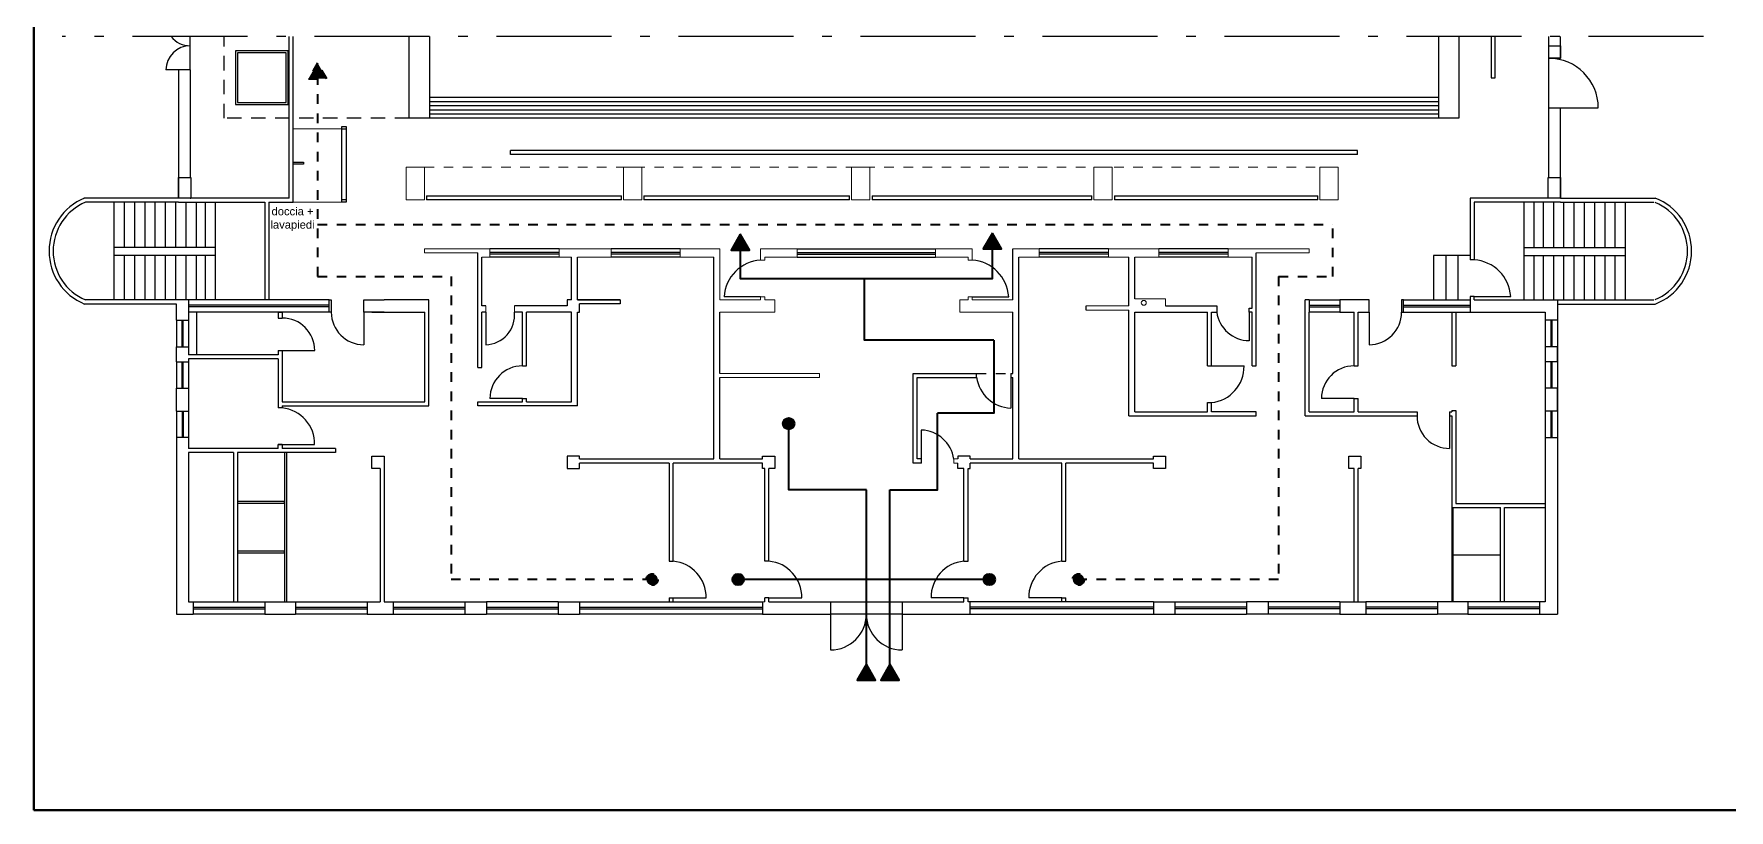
# Model space of a CAD drawing. Header units: millimetres. Extents: x 1769 to 2783, y -1222 to -971.
# Drawn here: x 2693.68 to 2711.38, y -1002.05 to -993.95 of the extents above; entities that cross this region are included whole.
import ezdxf

# ---------------------------------------------------------------- set-up
doc = ezdxf.new("R2010")
doc.units = ezdxf.units.MM
for name, pattern in [('234A', [2, 1.5, -0.5]), ('5A', [0.3, 0.075, -0.075, 0.075, -0.075]), ('ACAD_ISO10W100', [18, 12, -3, 0, -3]), ('CONTINUA', [0]), ('HIDDEN', [0.375, 0.25, -0.125])]:
    doc.linetypes.add(name, pattern=pattern)
for name, color, linetype in [('CABINE', 2, 'Continuous'), ('FINESTRE', 1, 'Continuous'), ('IMPIANTO SPORTIVO SC', 7, '234A'), ('LINEE SEZ', 7, 'ACAD_ISO10W100'), ('LINEE SOTTILI', 1, 'Continuous'), ('muri', 7, 'Continuous'), ('percorso 1', 7, '5A'), ('RETINI', 8, 'Continuous'), ('scritte', 240, 'Continuous'), ('stato di fatto', 7, 'Continuous')]:
    doc.layers.add(name, color=color, linetype=linetype)
doc.layers.add('no stampa', color=251, linetype='Continuous', plot=False)
doc.styles.add('ARIAL', font='arial.ttf')

msp = doc.modelspace()

# ---------------------------------------------------------------- hatches: boundary and pattern name
at = {"layer": 'percorso 1', "linetype": 'HIDDEN', "lineweight": 40, "ltscale": 0.2}
msp.add_hatch(color=22, dxfattribs=at).paths.add_polyline_path([(2696.639, -994.254), (2696.544, -994.42), (2696.735, -994.42)])
at = {"layer": 'percorso 1', "linetype": 'Continuous', "lineweight": 40, "ltscale": 0.2}
for color, points in [(51, [(2701.053, -996.042), (2700.957, -996.208), (2701.149, -996.208)]), (51, [(2703.686, -996.031), (2703.59, -996.196), (2703.781, -996.196)]), (11, [(2702.369, -1000.53), (2702.273, -1000.696), (2702.465, -1000.696)]), (51, [(2702.615, -1000.53), (2702.519, -1000.696), (2702.711, -1000.696)])]:
    msp.add_hatch(color=color, dxfattribs=at).paths.add_polyline_path(points)
h = msp.add_hatch(color=11, dxfattribs=at)
edge = h.paths.add_edge_path()
edge.add_arc((2701.558, -998.02), 0.0599, 0, 360)
at = {"layer": 'percorso 1', "linetype": 'HIDDEN', "lineweight": 40, "ltscale": 0.2}
h = msp.add_hatch(color=22, dxfattribs=at)
edge = h.paths.add_edge_path()
edge.add_arc((2700.132, -999.647), 0.0599, 0, 360)
at = {"layer": 'percorso 1', "linetype": 'Continuous', "lineweight": 40, "ltscale": 0.2}
h = msp.add_hatch(color=11, dxfattribs=at)
edge = h.paths.add_edge_path()
edge.add_arc((2701.03, -999.647), 0.0599, 0, 360)
h = msp.add_hatch(color=11, dxfattribs=at)
edge = h.paths.add_edge_path()
edge.add_arc((2703.653, -999.647), 0.0599, 0, 360)
at = {"layer": 'percorso 1', "linetype": 'HIDDEN', "lineweight": 40, "ltscale": 0.2}
h = msp.add_hatch(color=22, dxfattribs=at)
edge = h.paths.add_edge_path()
edge.add_arc((2704.583, -999.647), 0.0599, 0, 360)

# ---------------------------------------------------------------- linework, layer by layer
msp.add_line((2693.678, -972.353), (2693.678, -1002.053))
at = {"lineweight": 60, "ltscale": 0.2}
for q in [(2693.678, -972.353), (2735.678, -1002.053)]:
    msp.add_line((2693.678, -1002.053), q, dxfattribs=at)
at = {"color": 1}
for p, q in [((2697.596, -994.833), (2697.596, -993.979)), ((2697.81, -994.833), (2697.81, -993.979)), ((2708.341, -993.979), (2708.341, -994.618)), ((2708.555, -993.979), (2708.555, -994.833)), ((2708.892, -993.979), (2708.892, -994.412)), ((2708.341, -994.618), (2697.81, -994.618)), ((2708.341, -994.618), (2708.341, -994.833)), ((2708.341, -994.661), (2697.81, -994.661)), ((2708.341, -994.704), (2697.81, -994.704)), ((2708.341, -994.747), (2697.81, -994.747)), ((2708.341, -994.79), (2697.81, -994.79)), ((2708.555, -994.833), (2697.596, -994.833)), ((2707.498, -995.212), (2698.653, -995.212)), ((2694.513, -995.709), (2694.513, -996.18)), ((2694.62, -995.709), (2694.62, -996.18)), ((2694.727, -995.709), (2694.727, -996.18)), ((2694.835, -995.709), (2694.835, -996.18)), ((2694.942, -995.709), (2694.942, -996.18)), ((2695.049, -995.709), (2695.049, -996.18)), ((2695.156, -995.709), (2695.156, -996.18)), ((2695.264, -995.709), (2695.264, -996.18)), ((2695.371, -995.709), (2695.371, -996.18)), ((2695.465, -995.709), (2695.465, -996.18)), ((2695.572, -995.709), (2695.572, -996.18)), ((2709.232, -995.716), (2709.232, -996.18)), ((2709.339, -995.716), (2709.339, -996.18)), ((2709.434, -995.716), (2709.434, -996.18)), ((2709.541, -995.716), (2709.541, -996.18)), ((2709.648, -995.716), (2709.648, -996.18)), ((2709.755, -995.716), (2709.755, -996.18)), ((2709.863, -995.716), (2709.863, -996.18)), ((2709.97, -995.716), (2709.97, -996.18)), ((2710.077, -995.716), (2710.077, -996.18)), ((2710.184, -995.716), (2710.184, -996.18)), ((2710.291, -995.716), (2710.291, -996.18)), ((2694.513, -996.18), (2694.513, -996.265)), ((2695.572, -996.18), (2694.513, -996.18)), ((2695.572, -996.18), (2695.572, -996.265)), ((2709.232, -996.18), (2710.291, -996.18)), ((2709.232, -996.18), (2709.232, -996.265)), ((2710.291, -996.18), (2710.291, -996.265)), ((2694.513, -996.265), (2694.513, -996.729)), ((2695.572, -996.265), (2694.513, -996.265)), ((2694.62, -996.265), (2694.62, -996.729)), ((2694.727, -996.265), (2694.727, -996.729)), ((2694.835, -996.265), (2694.835, -996.729)), ((2694.942, -996.265), (2694.942, -996.729)), ((2695.049, -996.265), (2695.049, -996.729)), ((2695.156, -996.265), (2695.156, -996.729)), ((2695.264, -996.265), (2695.264, -996.729)), ((2695.371, -996.265), (2695.371, -996.729)), ((2695.465, -996.265), (2695.465, -996.729)), ((2695.572, -996.265), (2695.572, -996.729)), ((2709.232, -996.265), (2710.291, -996.265)), ((2709.232, -996.265), (2709.232, -996.729)), ((2709.339, -996.265), (2709.339, -996.729)), ((2709.434, -996.265), (2709.434, -996.729)), ((2709.541, -996.265), (2709.541, -996.729)), ((2709.648, -996.265), (2709.648, -996.729)), ((2709.755, -996.265), (2709.755, -996.729)), ((2709.863, -996.265), (2709.863, -996.729)), ((2709.97, -996.265), (2709.97, -996.729)), ((2710.077, -996.265), (2710.077, -996.729)), ((2710.184, -996.265), (2710.184, -996.729)), ((2710.291, -996.265), (2710.291, -996.729))]:
    msp.add_line(p, q, dxfattribs=at)
msp.add_lwpolyline([(2708.555, -993.979), (2708.555, -994.833), (2697.596, -994.833), (2697.596, -993.979)], dxfattribs=at)
at = {"layer": 'CABINE', "linetype": 'ByBlock', "ltscale": 0.2}
for p, q in [((2696.293, -998.322), (2696.293, -999.881)), ((2696.314, -998.322), (2696.314, -999.881)), ((2696.293, -998.831), (2695.804, -998.831)), ((2696.293, -998.852), (2695.804, -998.852)), ((2708.48, -998.896), (2708.48, -999.881)), ((2708.492, -998.896), (2708.492, -999.881)), ((2696.293, -999.351), (2695.804, -999.351)), ((2696.293, -999.372), (2695.804, -999.372)), ((2708.492, -999.388), (2708.99, -999.388))]:
    msp.add_line(p, q, dxfattribs=at)
at = {"layer": 'CABINE', "linetype": 'ByBlock'}
for p in [(2696.293, -998.842), (2696.293, -999.361)]:
    msp.add_point(p, dxfattribs=at)
at = {"layer": 'FINESTRE', "color": 6}
for p, q in [((2695.188, -994.329), (2695.057, -994.329)), ((2695.31, -994.329), (2695.188, -994.329)), ((2709.495, -994.723), (2710.01, -994.723)), ((2701.265, -996.696), (2700.883, -996.696)), ((2703.473, -996.696), (2703.856, -996.696)), ((2697.122, -996.856), (2697.122, -997.196)), ((2698.397, -996.856), (2698.397, -997.196)), ((2706.367, -996.856), (2706.366, -997.154)), ((2707.617, -996.856), (2707.617, -997.196)), ((2696.27, -997.258), (2696.61, -997.257)), ((2705.972, -997.417), (2706.312, -997.418)), ((2705.972, -997.417), (2706.312, -997.418)), ((2703.877, -997.517), (2703.877, -997.857)), ((2698.779, -997.757), (2698.439, -997.756)), ((2707.46, -997.757), (2707.12, -997.756)), ((2708.458, -997.938), (2708.458, -998.278)), ((2702.943, -998.41), (2702.943, -998.087)), ((2696.269, -998.237), (2696.609, -998.238)), ((2700.352, -999.838), (2700.696, -999.838)), ((2701.35, -999.838), (2701.695, -999.838)), ((2703.388, -999.838), (2703.044, -999.838)), ((2704.408, -999.838), (2704.064, -999.838)), ((2701.995, -1000.008), (2701.995, -1000.382)), ((2702.743, -1000.008), (2702.743, -1000.382))]:
    msp.add_line(p, q, dxfattribs=at)
at = {"layer": 'FINESTRE', "color": 1}
for p, q in [((2707.498, -995.17), (2698.653, -995.17)), ((2697.778, -995.644), (2699.812, -995.644)), ((2697.778, -995.644), (2697.778, -995.683)), ((2699.812, -995.683), (2697.778, -995.683)), ((2700.047, -995.644), (2702.194, -995.644)), ((2700.047, -995.644), (2700.047, -995.683)), ((2702.194, -995.683), (2700.047, -995.683)), ((2702.429, -995.644), (2704.724, -995.644)), ((2702.429, -995.644), (2702.429, -995.683)), ((2704.724, -995.683), (2702.429, -995.683)), ((2704.959, -995.644), (2707.083, -995.644)), ((2704.959, -995.644), (2704.959, -995.683)), ((2707.083, -995.683), (2704.959, -995.683)), ((2699.162, -996.196), (2698.439, -996.196)), ((2700.426, -996.196), (2699.704, -996.196)), ((2701.647, -996.196), (2703.092, -996.196)), ((2704.897, -996.196), (2704.174, -996.196)), ((2706.146, -996.196), (2705.424, -996.196)), ((2698.439, -996.23), (2699.162, -996.23)), ((2698.439, -996.247), (2699.162, -996.247)), ((2699.162, -996.281), (2698.439, -996.281)), ((2699.704, -996.23), (2700.426, -996.23)), ((2699.704, -996.247), (2700.426, -996.247)), ((2700.426, -996.281), (2699.704, -996.281)), ((2701.647, -996.233), (2703.092, -996.233)), ((2701.647, -996.25), (2703.092, -996.25)), ((2701.647, -996.281), (2703.092, -996.281)), ((2704.174, -996.23), (2704.897, -996.23)), ((2704.174, -996.247), (2704.897, -996.247)), ((2704.897, -996.281), (2704.174, -996.281)), ((2705.424, -996.23), (2706.146, -996.23)), ((2705.424, -996.247), (2706.146, -996.247)), ((2706.146, -996.281), (2705.424, -996.281)), ((2708.418, -996.265), (2708.29, -996.265)), ((2708.29, -996.265), (2708.29, -996.729)), ((2708.545, -996.265), (2708.418, -996.265)), ((2708.418, -996.265), (2708.418, -996.729)), ((2708.673, -996.265), (2708.545, -996.265)), ((2708.545, -996.265), (2708.545, -996.729)), ((2696.76, -996.729), (2695.293, -996.729)), ((2706.992, -996.729), (2707.312, -996.729)), ((2707.978, -996.729), (2708.673, -996.729)), ((2708.714, -996.693), (2709.097, -996.693)), ((2696.76, -996.784), (2695.293, -996.784)), ((2696.76, -996.801), (2695.293, -996.801)), ((2696.76, -996.856), (2695.293, -996.856)), ((2695.38, -997.302), (2695.38, -996.856)), ((2706.992, -996.784), (2707.312, -996.784)), ((2706.992, -996.801), (2707.312, -996.801)), ((2707.312, -996.856), (2706.992, -996.856)), ((2707.978, -996.784), (2708.673, -996.784)), ((2707.978, -996.801), (2708.673, -996.801)), ((2707.978, -996.856), (2708.673, -996.856)), ((2695.165, -996.941), (2695.165, -997.217)), ((2695.223, -996.941), (2695.223, -997.217)), ((2695.234, -996.941), (2695.234, -997.217)), ((2695.293, -996.941), (2695.293, -997.217)), ((2709.457, -996.941), (2709.457, -997.217)), ((2709.516, -996.941), (2709.516, -997.217)), ((2709.527, -996.941), (2709.527, -997.217)), ((2709.585, -996.941), (2709.585, -997.217)), ((2695.165, -997.375), (2695.165, -997.651)), ((2695.223, -997.375), (2695.223, -997.651)), ((2695.234, -997.375), (2695.234, -997.651)), ((2695.293, -997.375), (2695.293, -997.651)), ((2709.457, -997.375), (2709.457, -997.651)), ((2709.516, -997.375), (2709.516, -997.651)), ((2709.527, -997.375), (2709.527, -997.651)), ((2709.585, -997.375), (2709.585, -997.651)), ((2695.165, -997.889), (2695.165, -998.165)), ((2695.226, -997.889), (2695.226, -998.165)), ((2695.236, -997.889), (2695.236, -998.165)), ((2695.293, -997.889), (2695.293, -998.165)), ((2709.457, -997.889), (2709.457, -998.165)), ((2709.514, -997.889), (2709.514, -998.165)), ((2709.524, -997.889), (2709.524, -998.165)), ((2709.585, -997.889), (2709.585, -998.165)), ((2695.342, -999.881), (2696.09, -999.881)), ((2695.342, -999.936), (2696.09, -999.936)), ((2696.409, -999.881), (2697.157, -999.881)), ((2696.409, -999.936), (2697.157, -999.936)), ((2697.428, -999.881), (2698.176, -999.881)), ((2697.428, -999.936), (2698.176, -999.936)), ((2699.151, -999.881), (2698.403, -999.881)), ((2698.403, -999.936), (2699.151, -999.936)), ((2699.373, -999.881), (2701.285, -999.881)), ((2699.373, -999.936), (2701.285, -999.936)), ((2701.995, -999.881), (2702.743, -999.881)), ((2705.365, -999.881), (2703.453, -999.881)), ((2705.365, -999.936), (2703.453, -999.936)), ((2705.588, -999.881), (2706.336, -999.881)), ((2706.336, -999.936), (2705.588, -999.936)), ((2707.311, -999.881), (2706.563, -999.881)), ((2707.311, -999.936), (2706.563, -999.936)), ((2708.33, -999.881), (2707.582, -999.881)), ((2708.33, -999.936), (2707.582, -999.936)), ((2709.397, -999.881), (2708.649, -999.881)), ((2709.397, -999.936), (2708.649, -999.936)), ((2695.342, -999.953), (2696.09, -999.953)), ((2696.09, -1000.008), (2695.342, -1000.008)), ((2696.409, -999.953), (2697.157, -999.953)), ((2697.157, -1000.008), (2696.409, -1000.008)), ((2697.428, -999.953), (2698.176, -999.953)), ((2697.428, -1000.008), (2698.176, -1000.008)), ((2698.403, -999.953), (2699.151, -999.953)), ((2699.151, -1000.008), (2698.403, -1000.008)), ((2699.373, -999.953), (2701.285, -999.953)), ((2701.285, -1000.008), (2699.373, -1000.008)), ((2702.743, -1000.008), (2701.995, -1000.008)), ((2705.365, -999.953), (2703.453, -999.953)), ((2703.453, -1000.008), (2705.365, -1000.008)), ((2706.336, -999.953), (2705.588, -999.953)), ((2705.588, -1000.008), (2706.336, -1000.008)), ((2707.311, -999.953), (2706.563, -999.953)), ((2707.311, -1000.008), (2706.563, -1000.008)), ((2708.33, -999.953), (2707.582, -999.953)), ((2707.582, -1000.008), (2708.33, -1000.008)), ((2709.397, -999.953), (2708.649, -999.953)), ((2708.649, -1000.008), (2709.397, -1000.008))]:
    msp.add_line(p, q, dxfattribs=at)
for points in [[(2696.894, -994.918), (2696.937, -994.918), (2696.937, -995.683), (2696.894, -995.683)], [(2696.894, -994.944), (2696.937, -994.944), (2696.937, -995.709), (2696.894, -995.709)], [(2696.384, -995.29), (2696.491, -995.29), (2696.491, -995.311), (2696.384, -995.311)]]:
    msp.add_lwpolyline(points, close=True, dxfattribs=at)
for points in [[(2699.812, -995.683), (2699.812, -995.644)], [(2702.194, -995.683), (2702.194, -995.644)], [(2704.724, -995.683), (2704.724, -995.644)], [(2707.083, -995.683), (2707.083, -995.644)]]:
    msp.add_lwpolyline(points, dxfattribs=at)
at = {"layer": 'FINESTRE', "color": 6}
for centre, radius, start, end in [((2695.31, -994.329), 0.253, 90, 180), ((2695.31, -993.824), 0.253, 218.0355, 270), ((2709.495, -994.723), 0.515, 0, 90), ((2701.291, -996.722), 0.409, 93.6481, 176.3519), ((2703.447, -996.722), 0.409, 3.6481, 86.3519), ((2696.27, -997.258), 0.34, 0.1112, 90), ((2697.122, -996.856), 0.34, 180, 270), ((2698.39, -996.89), 0.306, 271.2336, 6.3946), ((2706.37, -996.807), 0.347, 188.1294, 269.366), ((2707.617, -996.856), 0.34, 270, 0), ((2698.779, -997.757), 0.34, 90, 179.8888), ((2705.933, -997.423), 0.379, 275.8413, 0.7934), ((2705.933, -997.423), 0.379, 275.8413, 0.7934), ((2707.46, -997.757), 0.34, 90, 179.8888), ((2703.886, -997.488), 0.369, 187.4219, 268.5772), ((2696.23, -998.232), 0.379, 359.0062, 83.9418), ((2708.454, -997.942), 0.336, 179.3508, 270.6492), ((2702.934, -998.437), 0.35, 7.4219, 88.5772), ((2700.318, -999.832), 0.378, 359.0893, 84.8717), ((2701.317, -999.832), 0.378, 359.0893, 84.8717), ((2703.422, -999.832), 0.378, 95.1283, 180.9107), ((2704.442, -999.832), 0.378, 95.1283, 180.9107), ((2701.995, -1000.008), 0.374, 270, 360), ((2702.743, -1000.008), 0.374, 180, 270)]:
    msp.add_arc(centre, radius, start, end, dxfattribs=at)
at = {"layer": 'FINESTRE', "color": 1}
msp.add_arc((2708.688, -996.719), 0.409, 3.6481, 86.3519, dxfattribs=at)
at = {"layer": 'IMPIANTO SPORTIVO SC', "color": 1, "linetype": 'ByBlock'}
for p, q in [((2695.31, -994.329), (2695.31, -993.979)), ((2708.934, -994.412), (2708.934, -993.979)), ((2709.495, -994.723), (2709.495, -994.208)), ((2708.892, -994.412), (2708.934, -994.412)), ((2698.653, -995.212), (2698.653, -995.17)), ((2707.498, -995.212), (2707.498, -995.17))]:
    msp.add_line(p, q, dxfattribs=at)
at = {"layer": 'IMPIANTO SPORTIVO SC', "color": 1, "ltscale": 0.1}
for p, q in [((2695.665, -994.833), (2695.665, -993.979)), ((2697.596, -994.833), (2695.665, -994.833))]:
    msp.add_line(p, q, dxfattribs=at)
at = {"layer": 'IMPIANTO SPORTIVO SC', "color": 1, "linetype": 'ByBlock'}
for points in [[(2696.332, -994.129), (2695.783, -994.129), (2695.783, -994.69), (2696.332, -994.69)], [(2696.311, -994.15), (2695.804, -994.15), (2695.804, -994.669), (2696.311, -994.669)]]:
    msp.add_lwpolyline(points, close=True, dxfattribs=at)
at = {"layer": 'LINEE SEZ', "ltscale": 0.1}
msp.add_line((2711.109, -993.979), (2693.973, -993.979), dxfattribs=at)
at = {"layer": 'LINEE SOTTILI', "color": 1, "linetype": '234A', "lineweight": 0, "ltscale": 0.06}
msp.add_line((2697.756, -995.343), (2707.104, -995.343), dxfattribs=at)
at = {"layer": 'muri', "color": 3}
for p, q in [((2696.342, -995.666), (2696.342, -993.979)), ((2696.384, -995.709), (2696.384, -993.979)), ((2709.617, -994.208), (2709.617, -993.979)), ((2709.617, -994.208), (2709.495, -994.208)), ((2695.188, -994.329), (2695.188, -995.666)), ((2695.31, -994.329), (2695.31, -995.452)), ((2709.495, -994.723), (2709.617, -994.723)), ((2709.617, -995.666), (2709.617, -994.723)), ((2695.188, -995.452), (2695.317, -995.452)), ((2695.317, -995.452), (2695.317, -995.666)), ((2709.487, -995.452), (2709.616, -995.452)), ((2709.616, -995.452), (2709.616, -995.666)), ((2696.342, -995.666), (2694.199, -995.666)), ((2696.342, -995.666), (2694.208, -995.666)), ((2695.188, -995.666), (2695.188, -995.574)), ((2695.317, -995.666), (2695.188, -995.666)), ((2695.188, -995.666), (2695.188, -995.666)), ((2695.309, -995.666), (2695.317, -995.666)), ((2709.495, -995.666), (2708.673, -995.666)), ((2708.673, -995.666), (2708.673, -996.31)), ((2709.487, -995.666), (2709.487, -995.574)), ((2709.616, -995.666), (2709.487, -995.666)), ((2709.616, -995.666), (2710.589, -995.666)), ((2709.616, -995.666), (2710.605, -995.666)), ((2695.189, -995.709), (2694.216, -995.709)), ((2695.188, -995.709), (2696.01, -995.709)), ((2696.01, -995.709), (2696.089, -995.709)), ((2696.089, -995.709), (2696.089, -996.729)), ((2696.132, -995.709), (2696.384, -995.709)), ((2696.132, -995.709), (2696.132, -996.729)), ((2709.617, -995.709), (2708.716, -995.709)), ((2708.716, -995.709), (2708.716, -996.31)), ((2709.616, -995.709), (2710.589, -995.709)), ((2703.898, -996.729), (2703.898, -996.196)), ((2698.312, -997.434), (2698.312, -996.239)), ((2698.354, -996.792), (2698.354, -996.281)), ((2699.289, -996.729), (2699.289, -996.281)), ((2699.353, -996.729), (2699.353, -996.281)), ((2700.777, -998.388), (2700.777, -996.281)), ((2703.962, -998.388), (2703.962, -996.281)), ((2705.109, -996.791), (2705.109, -996.281)), ((2705.173, -996.716), (2705.173, -996.281)), ((2706.397, -996.814), (2706.397, -996.281)), ((2706.44, -997.417), (2706.44, -996.239)), ((2708.714, -996.31), (2708.672, -996.31)), ((2695.293, -996.729), (2694.216, -996.729)), ((2695.293, -996.729), (2695.293, -996.941)), ((2697.122, -996.856), (2697.122, -996.729)), ((2697.122, -996.729), (2697.333, -996.729)), ((2697.122, -996.856), (2697.122, -996.729)), ((2697.802, -996.729), (2697.333, -996.729)), ((2697.802, -997.834), (2697.802, -996.729)), ((2699.8, -996.729), (2699.353, -996.729)), ((2699.353, -996.729), (2699.8, -996.729)), ((2699.8, -996.729), (2699.8, -996.771)), ((2706.95, -997.938), (2706.95, -996.729)), ((2706.992, -996.729), (2706.95, -996.729)), ((2706.992, -996.729), (2706.992, -996.856)), ((2707.617, -996.729), (2707.312, -996.729)), ((2707.312, -996.729), (2707.312, -996.856)), ((2708.673, -996.693), (2708.673, -996.729)), ((2708.673, -996.729), (2708.673, -996.856)), ((2708.714, -996.729), (2710.589, -996.729)), ((2709.585, -996.729), (2709.585, -996.941)), ((2695.165, -996.772), (2694.199, -996.772)), ((2695.165, -996.772), (2694.208, -996.772)), ((2695.165, -996.941), (2695.165, -996.772)), ((2696.228, -996.856), (2696.228, -996.918)), ((2696.228, -996.856), (2696.27, -996.856)), ((2696.228, -996.918), (2696.27, -996.918)), ((2696.27, -996.856), (2696.27, -996.918)), ((2697.333, -996.856), (2697.122, -996.856)), ((2697.205, -996.856), (2697.759, -996.856)), ((2697.759, -997.791), (2697.759, -996.856)), ((2698.397, -996.792), (2698.354, -996.792)), ((2698.354, -997.4), (2698.354, -996.856)), ((2698.397, -996.856), (2698.354, -996.856)), ((2699.245, -996.792), (2698.694, -996.792)), ((2698.779, -996.856), (2698.694, -996.856)), ((2698.779, -997.383), (2698.779, -996.856)), ((2698.822, -997.417), (2698.822, -996.856)), ((2699.289, -996.856), (2698.822, -996.856)), ((2699.289, -997.791), (2699.289, -996.856)), ((2699.289, -997.791), (2699.289, -996.856)), ((2699.353, -997.834), (2699.353, -996.856)), ((2699.8, -996.771), (2699.373, -996.771)), ((2700.84, -997.496), (2700.84, -996.856)), ((2703.898, -997.496), (2703.898, -996.856)), ((2704.662, -996.834), (2704.662, -996.791)), ((2705.109, -997.938), (2705.109, -996.834)), ((2705.173, -996.856), (2705.93, -996.856)), ((2705.173, -997.896), (2705.173, -996.856)), ((2705.493, -996.792), (2706.027, -996.792)), ((2705.93, -997.417), (2705.93, -996.856)), ((2705.93, -997.417), (2705.93, -996.856)), ((2705.93, -997.417), (2705.93, -996.856)), ((2705.972, -997.383), (2705.972, -996.856)), ((2705.972, -996.856), (2706.027, -996.856)), ((2705.972, -997.383), (2705.972, -996.856)), ((2705.972, -997.383), (2705.972, -996.856)), ((2706.397, -997.417), (2706.397, -996.856)), ((2706.992, -997.896), (2706.992, -996.856)), ((2707.312, -996.856), (2707.46, -996.856)), ((2707.46, -997.417), (2707.46, -996.856)), ((2707.502, -997.417), (2707.502, -996.856)), ((2708.48, -996.856), (2708.48, -997.416)), ((2708.522, -996.856), (2708.522, -997.416)), ((2708.673, -996.856), (2709.457, -996.856)), ((2709.457, -996.856), (2709.457, -996.941)), ((2709.585, -996.772), (2710.605, -996.772)), ((2695.165, -996.941), (2695.293, -996.941)), ((2695.165, -996.941), (2695.293, -996.941)), ((2709.585, -996.941), (2709.457, -996.941)), ((2709.585, -996.941), (2709.457, -996.941)), ((2695.165, -997.375), (2695.165, -997.217)), ((2695.165, -997.217), (2695.293, -997.217)), ((2695.293, -997.217), (2695.293, -997.302)), ((2696.228, -997.258), (2696.27, -997.258)), ((2696.228, -997.258), (2696.228, -997.302)), ((2696.27, -997.258), (2696.27, -997.791)), ((2709.585, -997.217), (2709.456, -997.217)), ((2709.457, -997.217), (2709.457, -997.375)), ((2709.457, -997.217), (2709.457, -997.375)), ((2709.585, -997.375), (2709.585, -997.217)), ((2709.585, -997.217), (2709.585, -997.375)), ((2695.165, -997.375), (2695.293, -997.375)), ((2695.165, -997.375), (2695.293, -997.375)), ((2696.228, -997.302), (2695.293, -997.302)), ((2696.228, -997.345), (2695.293, -997.345)), ((2695.293, -997.345), (2695.293, -997.375)), ((2696.228, -997.345), (2696.228, -997.855)), ((2698.312, -997.434), (2698.354, -997.434)), ((2698.354, -997.434), (2698.354, -997.4)), ((2698.779, -997.417), (2698.779, -997.383)), ((2698.779, -997.417), (2698.822, -997.417)), ((2705.93, -997.417), (2705.972, -997.417)), ((2705.93, -997.417), (2705.972, -997.417)), ((2705.93, -997.417), (2705.972, -997.417)), ((2705.972, -997.417), (2705.972, -997.383)), ((2705.972, -997.417), (2705.972, -997.383)), ((2705.972, -997.417), (2705.972, -997.383)), ((2706.397, -997.417), (2706.44, -997.417)), ((2707.46, -997.417), (2707.502, -997.417)), ((2708.48, -997.416), (2708.522, -997.416)), ((2709.585, -997.375), (2709.457, -997.375)), ((2709.585, -997.375), (2709.457, -997.375)), ((2700.84, -998.388), (2700.84, -997.538)), ((2702.858, -998.431), (2702.858, -997.496)), ((2702.858, -997.496), (2703.52, -997.496)), ((2702.9, -998.388), (2702.9, -997.538)), ((2702.9, -997.538), (2703.52, -997.538)), ((2703.52, -997.538), (2703.52, -997.496)), ((2703.877, -997.496), (2703.877, -997.538)), ((2703.877, -997.496), (2703.898, -997.496)), ((2703.877, -997.538), (2703.898, -997.538)), ((2703.898, -998.388), (2703.898, -997.538)), ((2695.165, -997.889), (2695.165, -997.651)), ((2695.165, -997.651), (2695.294, -997.651)), ((2695.293, -997.651), (2695.293, -997.889)), ((2696.27, -997.791), (2697.759, -997.791)), ((2698.312, -997.834), (2698.312, -997.791)), ((2698.312, -997.791), (2698.779, -997.791)), ((2698.779, -997.791), (2698.779, -997.757)), ((2698.779, -997.757), (2698.822, -997.757)), ((2698.822, -997.791), (2698.822, -997.757)), ((2698.822, -997.791), (2699.289, -997.791)), ((2705.93, -997.799), (2705.972, -997.799)), ((2705.93, -997.896), (2705.93, -997.799)), ((2705.93, -997.799), (2705.972, -997.799)), ((2705.93, -997.896), (2705.93, -997.799)), ((2705.93, -997.799), (2705.972, -997.799)), ((2705.93, -997.896), (2705.93, -997.799)), ((2705.972, -997.896), (2705.972, -997.799)), ((2705.972, -997.896), (2705.972, -997.799)), ((2705.972, -997.896), (2705.972, -997.799)), ((2707.46, -997.896), (2707.46, -997.757)), ((2707.46, -997.757), (2707.502, -997.757)), ((2707.502, -997.896), (2707.502, -997.757)), ((2709.585, -997.651), (2709.456, -997.651)), ((2709.457, -997.651), (2709.457, -997.889)), ((2709.457, -997.651), (2709.457, -997.889)), ((2709.585, -997.889), (2709.585, -997.651)), ((2709.585, -997.651), (2709.585, -997.889)), ((2695.165, -997.889), (2695.293, -997.889)), ((2696.27, -997.855), (2696.228, -997.855)), ((2696.27, -997.834), (2697.802, -997.834)), ((2696.27, -997.834), (2696.27, -997.855)), ((2698.779, -997.834), (2698.312, -997.834)), ((2699.353, -997.834), (2698.779, -997.834)), ((2705.109, -997.938), (2705.972, -997.938)), ((2705.173, -997.896), (2705.93, -997.896)), ((2706.44, -997.896), (2705.972, -997.896)), ((2705.972, -997.938), (2706.44, -997.938)), ((2706.44, -997.938), (2706.44, -997.896)), ((2706.95, -997.938), (2707.46, -997.938)), ((2706.992, -997.896), (2707.46, -997.896)), ((2707.46, -997.938), (2708.118, -997.938)), ((2707.46, -997.938), (2707.502, -997.938)), ((2707.502, -997.896), (2708.118, -997.896)), ((2708.118, -997.896), (2708.118, -997.938)), ((2708.458, -997.896), (2708.48, -997.896)), ((2708.458, -997.896), (2708.458, -997.938)), ((2708.458, -997.938), (2708.48, -997.938)), ((2708.48, -997.884), (2708.522, -997.884)), ((2708.48, -997.884), (2708.48, -997.896)), ((2708.48, -997.938), (2708.48, -998.487)), ((2708.522, -997.884), (2708.522, -998.854)), ((2709.585, -997.889), (2709.456, -997.889)), ((2695.165, -998.165), (2695.165, -1000.008)), ((2695.293, -998.165), (2695.168, -998.165)), ((2695.293, -998.165), (2695.293, -998.28)), ((2695.293, -998.165), (2695.293, -998.28)), ((2709.457, -998.165), (2709.585, -998.165)), ((2709.457, -998.165), (2709.582, -998.165)), ((2709.457, -998.165), (2709.457, -999.881)), ((2709.585, -998.165), (2709.585, -1000.008)), ((2696.228, -998.28), (2695.293, -998.28)), ((2695.762, -998.322), (2695.293, -998.322)), ((2695.293, -998.322), (2695.293, -999.881)), ((2695.293, -998.322), (2695.293, -999.881)), ((2695.762, -998.322), (2695.762, -999.881)), ((2696.828, -998.322), (2695.804, -998.322)), ((2695.804, -998.322), (2695.804, -999.881)), ((2696.27, -998.237), (2696.228, -998.237)), ((2696.828, -998.28), (2696.27, -998.28)), ((2696.828, -998.28), (2696.828, -998.322)), ((2697.292, -998.487), (2697.292, -999.881)), ((2697.334, -998.487), (2697.334, -999.881)), ((2699.373, -998.388), (2700.777, -998.388)), ((2700.309, -998.431), (2699.373, -998.431)), ((2700.309, -998.431), (2700.309, -999.456)), ((2701.243, -998.431), (2700.352, -998.431)), ((2700.352, -999.456), (2700.352, -998.431)), ((2700.352, -999.456), (2700.352, -998.431)), ((2700.84, -998.388), (2701.285, -998.388)), ((2701.285, -998.431), (2701.243, -998.431)), ((2701.308, -999.456), (2701.308, -998.487)), ((2701.35, -999.456), (2701.35, -998.487)), ((2702.943, -998.431), (2702.858, -998.431)), ((2702.943, -998.388), (2702.9, -998.388)), ((2702.943, -998.431), (2702.943, -998.388)), ((2703.388, -999.456), (2703.388, -998.487)), ((2703.431, -999.456), (2703.431, -998.487)), ((2703.453, -998.388), (2703.898, -998.388)), ((2704.408, -998.431), (2703.453, -998.431)), ((2703.962, -998.388), (2705.365, -998.388)), ((2704.408, -999.456), (2704.408, -998.431)), ((2704.408, -999.456), (2704.408, -998.431)), ((2705.365, -998.431), (2704.451, -998.431)), ((2704.451, -999.456), (2704.451, -998.431)), ((2707.46, -999.881), (2707.46, -998.487)), ((2707.502, -999.881), (2707.502, -998.487)), ((2708.48, -998.487), (2708.48, -998.896)), ((2708.522, -998.854), (2709.457, -998.854)), ((2708.48, -998.896), (2708.99, -998.896)), ((2708.99, -999.881), (2708.99, -998.896)), ((2709.032, -998.896), (2709.457, -998.896)), ((2709.032, -999.881), (2709.032, -998.896)), ((2700.309, -999.456), (2700.352, -999.456)), ((2695.293, -999.881), (2695.342, -999.881)), ((2695.342, -999.881), (2695.342, -1000.008)), ((2696.09, -999.881), (2696.09, -1000.008)), ((2696.09, -999.881), (2696.409, -999.881)), ((2696.409, -999.881), (2696.409, -1000.008)), ((2697.157, -999.881), (2697.157, -1000.008)), ((2697.157, -999.881), (2697.292, -999.881)), ((2697.334, -999.881), (2697.428, -999.881)), ((2697.428, -999.881), (2697.428, -1000.008)), ((2698.176, -999.881), (2698.176, -1000.008)), ((2698.176, -999.881), (2698.403, -999.881)), ((2698.403, -999.881), (2698.403, -1000.008)), ((2699.151, -999.881), (2699.151, -1000.008)), ((2699.151, -999.881), (2699.373, -999.881)), ((2699.373, -999.881), (2699.373, -1000.008)), ((2700.309, -999.838), (2700.352, -999.838)), ((2700.309, -999.838), (2700.309, -999.881)), ((2700.352, -999.881), (2700.352, -999.838)), ((2701.308, -999.881), (2701.308, -999.838)), ((2701.349, -999.881), (2701.349, -999.881)), ((2701.35, -999.881), (2701.35, -999.838)), ((2701.35, -999.881), (2701.35, -999.881)), ((2701.35, -999.881), (2701.995, -999.881)), ((2701.995, -999.881), (2701.995, -1000.008)), ((2702.743, -999.881), (2702.743, -1000.008)), ((2702.743, -999.881), (2703.388, -999.881)), ((2703.388, -999.881), (2703.388, -999.838)), ((2703.388, -999.881), (2703.388, -999.838)), ((2703.388, -999.881), (2703.388, -999.881)), ((2703.388, -999.881), (2703.388, -999.881)), ((2703.431, -999.881), (2703.431, -999.838)), ((2703.431, -999.881), (2703.431, -999.838)), ((2704.408, -999.881), (2704.408, -999.838)), ((2704.408, -999.881), (2704.408, -999.838)), ((2704.408, -999.881), (2704.408, -999.838)), ((2704.451, -999.881), (2704.451, -999.838)), ((2704.451, -999.881), (2704.451, -999.838)), ((2704.451, -999.881), (2704.451, -999.838)), ((2705.365, -999.881), (2705.588, -999.881)), ((2705.365, -999.881), (2705.365, -1000.008)), ((2705.588, -999.881), (2705.588, -1000.008)), ((2706.336, -999.881), (2706.336, -1000.008)), ((2706.563, -999.881), (2706.336, -999.881)), ((2706.563, -999.881), (2706.563, -1000.008)), ((2707.311, -999.881), (2707.582, -999.881)), ((2707.311, -999.881), (2707.311, -1000.008)), ((2707.582, -999.881), (2707.582, -1000.008)), ((2708.649, -999.881), (2708.33, -999.881)), ((2708.33, -999.881), (2708.33, -1000.008)), ((2708.649, -999.881), (2708.649, -1000.008)), ((2709.397, -999.881), (2709.397, -1000.008)), ((2709.457, -999.881), (2709.397, -999.881)), ((2695.165, -1000.008), (2695.342, -1000.008)), ((2696.09, -1000.008), (2696.409, -1000.008)), ((2697.157, -1000.008), (2697.428, -1000.008)), ((2698.176, -1000.008), (2698.403, -1000.008)), ((2699.151, -1000.008), (2699.373, -1000.008)), ((2701.285, -1000.008), (2701.995, -1000.008)), ((2702.743, -1000.008), (2703.453, -1000.008)), ((2705.365, -1000.008), (2705.588, -1000.008)), ((2706.563, -1000.008), (2706.336, -1000.008)), ((2707.311, -1000.008), (2707.582, -1000.008)), ((2708.649, -1000.008), (2708.33, -1000.008)), ((2709.397, -1000.008), (2709.585, -1000.008))]:
    msp.add_line(p, q, dxfattribs=at)
at = {"layer": 'muri', "color": 3, "linetype": 'ByBlock', "lineweight": 0, "ltscale": 0.2}
for p, q in [((2698.439, -996.196), (2697.756, -996.196)), ((2697.756, -996.239), (2697.756, -996.196)), ((2698.439, -996.281), (2698.439, -996.196)), ((2699.704, -996.196), (2699.162, -996.196)), ((2699.162, -996.281), (2699.162, -996.196)), ((2699.704, -996.281), (2699.704, -996.196)), ((2700.426, -996.281), (2700.426, -996.196)), ((2700.426, -996.196), (2700.84, -996.196)), ((2700.84, -996.729), (2700.84, -996.196)), ((2701.265, -996.281), (2701.265, -996.196)), ((2701.647, -996.196), (2701.265, -996.196)), ((2701.647, -996.281), (2701.647, -996.196)), ((2703.473, -996.196), (2703.092, -996.196)), ((2703.092, -996.281), (2703.092, -996.196)), ((2703.473, -996.314), (2703.473, -996.196)), ((2704.174, -996.196), (2703.898, -996.196)), ((2704.174, -996.281), (2704.174, -996.196)), ((2705.636, -996.196), (2704.897, -996.196)), ((2704.897, -996.281), (2704.897, -996.196)), ((2705.424, -996.281), (2705.424, -996.196)), ((2706.991, -996.196), (2705.934, -996.196)), ((2706.146, -996.281), (2706.146, -996.196)), ((2706.991, -996.196), (2706.991, -996.239)), ((2698.312, -996.239), (2697.756, -996.239)), ((2698.439, -996.281), (2698.354, -996.281)), ((2699.289, -996.281), (2699.162, -996.281)), ((2699.704, -996.281), (2699.353, -996.281)), ((2700.426, -996.281), (2700.777, -996.281)), ((2701.265, -996.314), (2701.265, -996.281)), ((2701.308, -996.314), (2701.265, -996.314)), ((2701.308, -996.314), (2701.308, -996.281)), ((2701.647, -996.281), (2701.308, -996.281)), ((2703.431, -996.281), (2703.092, -996.281)), ((2703.431, -996.314), (2703.431, -996.281)), ((2703.473, -996.314), (2703.431, -996.314)), ((2704.174, -996.281), (2703.962, -996.281)), ((2705.109, -996.281), (2704.897, -996.281)), ((2705.424, -996.281), (2705.173, -996.281)), ((2706.397, -996.281), (2706.146, -996.281)), ((2706.991, -996.239), (2706.44, -996.239)), ((2701.265, -996.729), (2701.265, -996.696)), ((2701.308, -996.696), (2701.265, -996.696)), ((2701.308, -996.729), (2701.308, -996.696)), ((2703.431, -996.729), (2703.431, -996.696)), ((2703.473, -996.729), (2703.473, -996.696)), ((2705.173, -996.716), (2705.493, -996.716)), ((2705.493, -996.716), (2705.493, -996.792)), ((2698.354, -996.792), (2698.397, -996.792)), ((2698.397, -996.856), (2698.354, -996.856)), ((2698.397, -996.792), (2698.397, -996.856)), ((2698.694, -996.792), (2698.694, -996.856)), ((2705.109, -996.791), (2704.662, -996.791)), ((2705.109, -996.834), (2704.662, -996.834)), ((2701.881, -997.496), (2700.84, -997.496)), ((2700.84, -997.538), (2701.881, -997.538)), ((2701.881, -997.496), (2701.881, -997.538)), ((2703.283, -998.431), (2703.283, -998.388)), ((2703.325, -998.431), (2703.283, -998.431)), ((2695.762, -999.881), (2695.804, -999.881)), ((2700.309, -999.881), (2700.352, -999.881)), ((2701.285, -999.881), (2701.308, -999.881)), ((2704.408, -999.881), (2704.451, -999.881)), ((2708.99, -999.881), (2709.032, -999.881))]:
    msp.add_line(p, q, dxfattribs=at)
at = {"layer": 'muri', "color": 6}
msp.add_line((2695.762, -999.881), (2695.804, -999.881), dxfattribs=at)
at = {"layer": 'muri', "color": 3}
for points in [[(2709.495, -994.208), (2709.495, -993.979)], [(2709.495, -995.452), (2709.495, -994.723)], [(2699.289, -996.729), (2699.245, -996.729), (2699.245, -996.792)], [(2707.502, -996.856), (2707.617, -996.856), (2707.617, -996.729)], [(2699.353, -996.856), (2699.373, -996.856), (2699.373, -996.771)], [(2706.027, -996.792), (2706.027, -996.856)], [(2706.397, -996.856), (2706.367, -996.856), (2706.367, -996.814), (2706.397, -996.814)], [(2696.228, -998.28), (2696.228, -998.237), (2696.27, -998.237), (2696.27, -998.28)], [(2697.292, -998.487), (2697.205, -998.487), (2697.205, -998.359), (2697.333, -998.359), (2697.333, -998.487)], [(2699.373, -998.388), (2699.373, -998.359), (2699.245, -998.359), (2699.245, -998.487), (2699.373, -998.487), (2699.373, -998.431)], [(2701.285, -998.388), (2701.285, -998.359), (2701.413, -998.359), (2701.413, -998.487), (2701.35, -998.487)], [(2701.308, -998.487), (2701.285, -998.487), (2701.285, -998.431)], [(2703.453, -998.388), (2703.453, -998.359), (2703.325, -998.359), (2703.325, -998.388)], [(2703.388, -998.487), (2703.325, -998.487), (2703.325, -998.431)], [(2703.431, -998.487), (2703.453, -998.487), (2703.453, -998.431)], [(2705.365, -998.388), (2705.365, -998.359), (2705.493, -998.359), (2705.493, -998.487), (2705.365, -998.487), (2705.365, -998.431)], [(2707.46, -998.487), (2707.405, -998.487), (2707.405, -998.359), (2707.533, -998.359), (2707.533, -998.487), (2707.502, -998.487)], [(2701.35, -999.456), (2701.308, -999.456)], [(2703.388, -999.456), (2703.431, -999.456)], [(2704.408, -999.456), (2704.451, -999.456)], [(2701.285, -999.881), (2701.285, -1000.008)], [(2701.35, -999.838), (2701.35, -999.838), (2701.308, -999.838)], [(2703.388, -999.838), (2703.388, -999.838), (2703.431, -999.838)], [(2703.453, -1000.008), (2703.453, -999.881), (2703.431, -999.881)], [(2704.408, -999.838), (2704.408, -999.838), (2704.451, -999.838)]]:
    msp.add_lwpolyline(points, dxfattribs=at)
for points in [[(2709.617, -994.077), (2709.617, -994.205), (2709.495, -994.205), (2709.495, -994.077)], [(2695.317, -995.452), (2695.317, -995.666), (2695.188, -995.666), (2695.188, -995.452)], [(2709.616, -995.452), (2709.616, -995.666), (2709.487, -995.666), (2709.487, -995.452)], [(2696.76, -996.729), (2696.782, -996.729), (2696.782, -996.856), (2696.76, -996.856)], [(2707.978, -996.729), (2707.957, -996.729), (2707.957, -996.856), (2707.978, -996.856)]]:
    msp.add_lwpolyline(points, close=True, dxfattribs=at)
at = {"layer": 'muri', "color": 3, "linetype": 'ByBlock', "lineweight": 0, "ltscale": 0.2}
for points in [[(2697.564, -995.683), (2697.756, -995.683), (2697.756, -995.343), (2697.564, -995.343)], [(2699.833, -995.683), (2700.024, -995.683), (2700.024, -995.343), (2699.833, -995.343)], [(2702.215, -995.683), (2702.406, -995.683), (2702.406, -995.343), (2702.215, -995.343)], [(2704.745, -995.683), (2704.936, -995.683), (2704.936, -995.343), (2704.745, -995.343)], [(2707.104, -995.683), (2707.295, -995.683), (2707.295, -995.343), (2707.104, -995.343)]]:
    msp.add_lwpolyline(points, close=True, dxfattribs=at)
for points in [[(2700.84, -996.856), (2701.413, -996.856), (2701.413, -996.729), (2701.308, -996.729)], [(2701.265, -996.729), (2700.84, -996.729)], [(2703.898, -996.856), (2703.346, -996.856), (2703.346, -996.729), (2703.431, -996.729)], [(2703.473, -996.696), (2703.473, -996.696), (2703.431, -996.696)], [(2703.473, -996.729), (2703.898, -996.729)], [(2703.325, -998.388), (2703.283, -998.388)]]:
    msp.add_lwpolyline(points, dxfattribs=at)
msp.add_circle((2705.265, -996.759), 0.0255, dxfattribs=at)
at = {"layer": 'muri', "color": 3}
for centre, radius, start, end in [((2694.433, -996.219), 0.597, 112.1826, 247.8174), ((2710.393, -996.219), 0.592, 0, 68.9491), ((2694.433, -996.219), 0.554, 113.1329, 246.8671), ((2710.393, -996.219), 0.549, 0, 67.2133), ((2710.393, -996.219), 0.592, 291.0509, 0), ((2710.393, -996.219), 0.549, 292.7867, 0)]:
    msp.add_arc(centre, radius, start, end, dxfattribs=at)
at = {"layer": 'no stampa', "linetype": 'ByBlock', "lineweight": 0, "ltscale": 0.2}
msp.add_lwpolyline([(2696.384, -994.944), (2696.894, -994.944), (2696.894, -995.709), (2696.384, -995.709)], close=True, dxfattribs=at)
at = {"layer": 'percorso 1', "color": 22, "linetype": 'HIDDEN', "lineweight": 40, "ltscale": 0.2}
msp.add_lwpolyline([(2696.639, -994.254), (2696.544, -994.42), (2696.735, -994.42)], close=True, dxfattribs=at)
for points in [[(2696.639, -994.383), (2696.639, -996.484), (2698.034, -996.484)], [(2696.639, -995.94), (2707.24, -995.94)], [(2706.672, -996.484), (2707.24, -996.484), (2707.24, -995.94)], [(2698.034, -996.484), (2698.034, -999.647)], [(2706.672, -996.484), (2706.672, -999.647), (2704.583, -999.647)], [(2700.132, -999.647), (2698.034, -999.647)]]:
    msp.add_lwpolyline(points, dxfattribs=at)
at = {"layer": 'percorso 1', "color": 51, "linetype": 'Continuous', "lineweight": 40, "ltscale": 0.2}
for points in [[(2701.053, -996.042), (2700.957, -996.208), (2701.149, -996.208)], [(2703.686, -996.031), (2703.59, -996.196), (2703.781, -996.196)], [(2702.615, -1000.53), (2702.519, -1000.696), (2702.711, -1000.696)]]:
    msp.add_lwpolyline(points, close=True, dxfattribs=at)
for points in [[(2701.053, -996.196), (2701.053, -996.505), (2701.413, -996.505)], [(2701.413, -996.505), (2703.686, -996.505), (2703.686, -996.196)], [(2703.699, -997.149), (2702.349, -997.149), (2702.349, -996.505)], [(2703.699, -997.149), (2703.699, -997.911), (2703.113, -997.911)], [(2702.615, -998.711), (2703.113, -998.711), (2703.113, -997.911)], [(2702.615, -1000.53), (2702.615, -998.711)]]:
    msp.add_lwpolyline(points, dxfattribs=at)
at = {"layer": 'percorso 1', "linetype": 'HIDDEN', "lineweight": 40, "ltscale": 0.2}
msp.add_lwpolyline([(2707.167, -996.484), (2707.167, -996.484)], dxfattribs=at)
at = {"layer": 'percorso 1', "color": 11, "linetype": 'Continuous', "lineweight": 40, "ltscale": 0.2}
for points in [[(2702.369, -998.711), (2701.558, -998.711), (2701.558, -998.02)], [(2702.369, -1000.53), (2702.369, -998.711)], [(2703.653, -999.647), (2701.03, -999.647)]]:
    msp.add_lwpolyline(points, dxfattribs=at)
msp.add_lwpolyline([(2702.369, -1000.53), (2702.273, -1000.696), (2702.465, -1000.696)], close=True, dxfattribs=at)
for centre in [(2701.558, -998.02), (2701.03, -999.647), (2703.653, -999.647)]:
    msp.add_circle(centre, 0.0599, dxfattribs=at)
at = {"layer": 'percorso 1', "color": 22, "linetype": 'HIDDEN', "lineweight": 40, "ltscale": 0.2}
for centre in [(2700.132, -999.647), (2704.583, -999.647)]:
    msp.add_circle(centre, 0.0599, dxfattribs=at)
at = {"layer": 'RETINI', "color": 3, "ltscale": 0.2}
msp.add_lwpolyline([(2708.714, -996.729), (2708.714, -996.693), (2708.673, -996.693), (2708.673, -996.729)], dxfattribs=at)
at = {"layer": 'stato di fatto', "color": 1, "linetype": 'HIDDEN', "ltscale": 0.2}
msp.add_lwpolyline([(2703.52, -997.496), (2703.877, -997.496)], dxfattribs=at)

# ---------------------------------------------------------------- texts
at = {"layer": 'scritte', "color": 6, "linetype": 'CONTINUA', "insert": (2696.378, -995.762), "char_height": 0.08354, "width": 0.80302, "attachment_point": 2, "style": 'ARIAL'}
msp.add_mtext('{\\fArial|b0|i0|c238|p34;doccia + lavapiedi}', dxfattribs=at)

doc.saveas('drawing.dxf')
